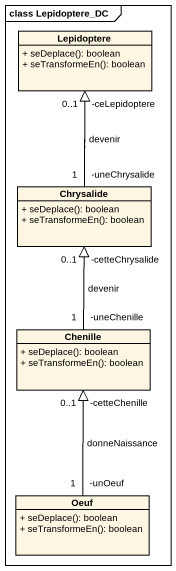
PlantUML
@startuml
mainframe class Lepidoptere_DC
hide circle
hide empty members
skinparam classAttributeIconSize 0
class Lepidoptere {
  + seDeplace(): boolean
  + seTransformeEn(): boolean
}
class Chrysalide {
  + seDeplace(): boolean
  + seTransformeEn(): boolean
}
class Chenille {
  + seDeplace(): boolean
  + seTransformeEn(): boolean
}
class Oeuf {
  + seDeplace(): boolean
  + seTransformeEn(): boolean
}
Chrysalide "-uneChrysalide\n1" .up.|> "-ceLepidoptere\n0..1" Lepidoptere : devenir
Chrysalide -up-|> Lepidoptere
Chrysalide .up.|> Lepidoptere
Chrysalide .up.|> Lepidoptere
Chrysalide .up.|> Lepidoptere
Chenille "-uneChenille\n1" -up-> "-cetteChrysalide\n0..1" Chrysalide : devenir
Chenille -up-|> Chrysalide
Oeuf "-unOeuf\n1" -up-> "-cetteChenille\n0..1" Chenille : donneNaissance
Oeuf -up-|> Chenille
@enduml
